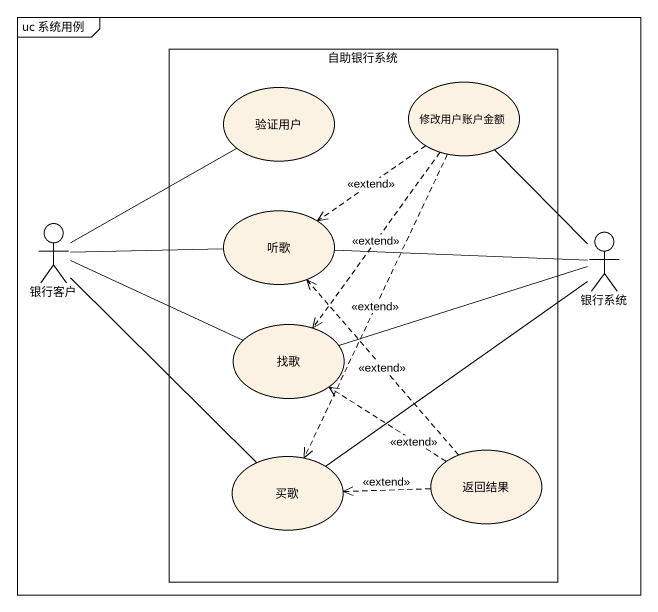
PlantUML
@startuml
mainframe uc 系统用例
rectangle 自助银行系统 {
  usecase 验证用户
  usecase 修改用户账户金额
  usecase 听歌
  usecase 找歌
  usecase 买歌
  usecase 返回结果
}
actor 银行客户
actor 银行系统
修改用户账户金额 ..> 听歌 : <<extend>>
修改用户账户金额 ..> 找歌 : <<extend>>
修改用户账户金额 ..> 买歌 : <<extend>>
银行客户 -up- 验证用户
银行客户 -right- 听歌
银行客户 -right- 找歌
银行客户 -- 买歌
听歌 -right- 银行系统
银行系统 -up- 修改用户账户金额
找歌 -right- 银行系统
买歌 -up- 银行系统
返回结果 .up.> 听歌 : <<extend>>
返回结果 .up.> 找歌 : <<extend>>
返回结果 .left.> 买歌 : <<extend>>
@enduml
